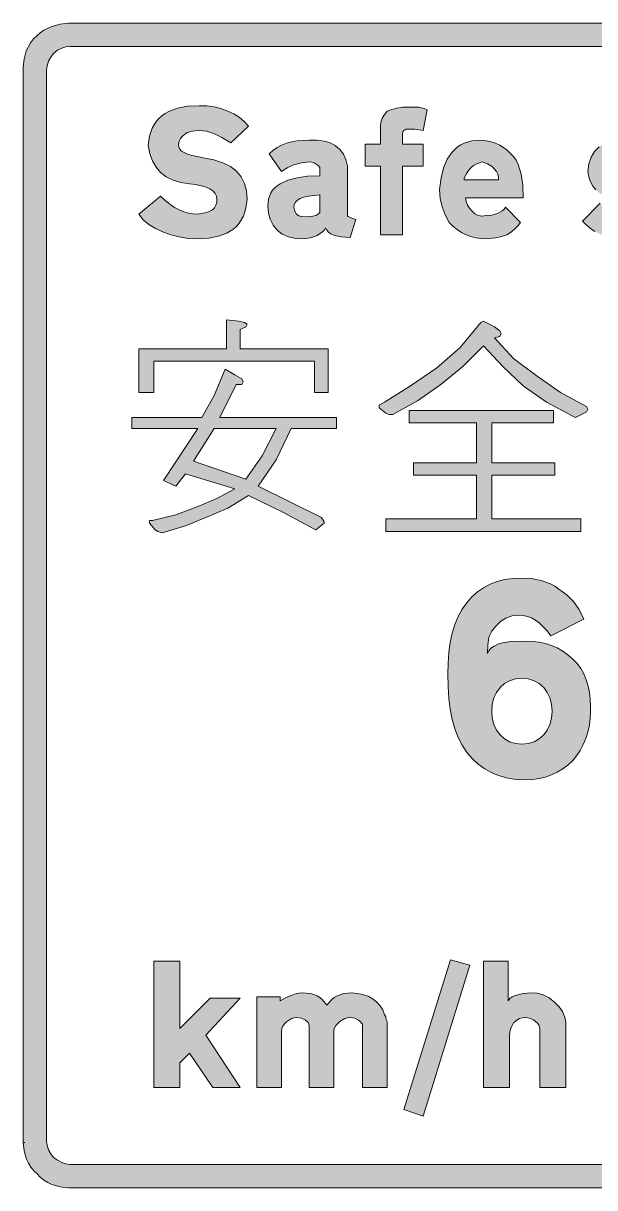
# Model space of a CAD drawing. Header units: metres. Extents: x 157 to 411, y 10 to 264.
# Drawn here: x 156.9 to 281.7, y 10 to 264.4 of the extents above; entities that cross this region are included whole.
import ezdxf

# ---------------------------------------------------------------- set-up
doc = ezdxf.new("R2010")
doc.units = ezdxf.units.M
doc.layers.add('FILL_BLACK_000000', color=7, linetype='Continuous', true_color=0x000000)
doc.layers.add('STROKE_BLACK_000000', color=7, linetype='Continuous', true_color=0x000000)

msp = doc.modelspace()

# ---------------------------------------------------------------- hatches: boundary and pattern name
at = {"layer": 'FILL_BLACK_000000', "true_color": 0x000000}
h = msp.add_hatch(color=7, dxfattribs=at)
h.dxf.hatch_style = 1
h.paths.add_polyline_path([(157.06, 256.56), (157.47, 258.36), (158.45, 260.12), (159.07, 260.93), (159.87, 261.66), (160.58, 262.29), (161.37, 262.84), (163.1, 263.68), (164.93, 264.19), (166.77, 264.36), (401.67, 264.36), (403.47, 264.19), (405.23, 263.68), (406.94, 262.84), (408.57, 261.66), (409.75, 260.03), (410.6, 258.32), (411.1, 256.56), (411.27, 254.76), (411.27, 19.86), (411.1, 18.02), (410.6, 16.18), (409.75, 14.46), (409.2, 13.67), (408.57, 12.96), (406.94, 11.61), (405.23, 10.67), (403.47, 10.13), (401.67, 9.96), (166.77, 9.96), (164.93, 10.13), (163.1, 10.67), (162.21, 11.09), (161.37, 11.61), (160.58, 12.23), (159.87, 12.96), (159.14, 13.67), (158.52, 14.46), (158, 15.3), (157.58, 16.18), (157.04, 18.02), (156.87, 19.86), (156.87, 254.76), (157.06, 256.56)])
h.paths.add_polyline_path([(166.17, 259.19), (165.27, 258.96), (164.37, 258.5), (163.47, 257.76), (162.86, 256.99), (162.38, 256.07), (162.08, 255.1), (161.97, 254.16), (161.97, 20.16), (162.08, 19.22), (162.38, 18.25), (162.86, 17.33), (163.47, 16.56), (164.37, 15.95), (165.27, 15.47), (166.17, 15.17), (167.07, 15.06), (401.07, 15.06), (402.14, 15.17), (403.1, 15.47), (403.94, 15.95), (404.67, 16.56), (405.41, 17.33), (405.87, 18.25), (406.1, 19.22), (406.17, 20.16), (406.17, 254.16), (406.1, 255.1), (405.87, 256.07), (405.41, 256.99), (404.67, 257.76), (403.94, 258.5), (403.1, 258.96), (402.14, 259.19), (401.07, 259.26), (167.07, 259.26), (166.17, 259.19)], flags=16)
h = msp.add_hatch(color=7, dxfattribs=at)
h.dxf.hatch_style = 1
h.paths.add_polyline_path([(187.88, 225.62), (188.9, 224.81), (189.91, 224.14), (190.92, 223.6), (191.93, 223.18), (192.95, 222.89), (193.96, 222.72), (194.97, 222.66), (196.89, 223.01), (197.62, 223.28), (198.2, 223.63), (198.63, 224.07), (198.94, 224.6), (199.11, 225.23), (199.17, 225.96), (199.07, 226.61), (198.78, 227.19), (198.3, 227.72), (197.63, 228.17), (196.78, 228.56), (195.75, 228.87), (194.55, 229.11), (193.17, 229.26), (191.26, 229.58), (189.57, 230.11), (188.11, 230.84), (186.87, 231.77), (185.86, 232.92), (185.07, 234.28), (184.51, 235.86), (184.17, 237.66), (184.44, 239.67), (185.02, 241.42), (185.43, 242.2), (185.92, 242.92), (186.48, 243.57), (187.13, 244.15), (187.86, 244.66), (188.67, 245.11), (190.54, 245.8), (192.74, 246.22), (195.27, 246.36), (196.97, 246.3), (198.53, 246.1), (200.04, 245.73), (201.57, 245.16), (202.86, 244.6), (204.05, 243.85), (205.11, 242.92), (206.07, 241.86), (202.17, 238.26), (200.25, 239.44), (198.5, 240.28), (196.85, 240.79), (195.27, 240.96), (194.31, 240.9), (193.47, 240.74), (192.74, 240.49), (192.12, 240.13), (191.61, 239.7), (191.22, 239.19), (190.94, 238.61), (190.77, 237.96), (190.83, 237.34), (191.03, 236.83), (191.4, 236.44), (191.97, 236.16), (192.75, 235.76), (193.73, 235.45), (196.17, 234.96), (198.48, 234.52), (200.45, 233.89), (202.11, 233.06), (203.45, 232.03), (204.47, 230.81), (205.2, 229.39), (205.63, 227.77), (205.77, 225.96), (205.5, 223.95), (204.93, 222.2), (204.04, 220.7), (203.48, 220.05), (202.85, 219.47), (201.34, 218.51), (199.53, 217.82), (197.4, 217.4), (194.97, 217.26), (192.83, 217.37), (190.88, 217.67), (189.11, 218.15), (187.47, 218.76), (185.78, 219.5), (184.32, 220.37), (183.08, 221.42), (182.07, 222.66), (186.87, 226.56), (187.88, 225.62)])
h = msp.add_hatch(color=7, dxfattribs=at)
h.dxf.hatch_style = 1
h.paths.add_polyline_path([(239.67, 218.16), (234.87, 218.16), (234.87, 233.16), (231.57, 233.16), (231.57, 237.96), (234.87, 237.96), (234.87, 241.86), (234.98, 242.76), (235.28, 243.62), (235.76, 244.43), (236.37, 245.16), (237.33, 245.55), (238.43, 245.83), (239.7, 246), (241.17, 246.06), (243.27, 246.06), (244.4, 245.76), (245.07, 245.46), (244.17, 240.96), (242.41, 241.22), (240.87, 241.26), (240.42, 241.22), (239.97, 240.96), (239.82, 240.77), (239.67, 240.36), (239.67, 237.96), (244.17, 237.96), (244.17, 233.16), (239.67, 233.16), (239.67, 218.16)])
h = msp.add_hatch(color=7, dxfattribs=at)
h.dxf.hatch_style = 1
h.paths.add_polyline_path([(286.22, 231.78), (286.36, 231.66), (286.77, 231.36), (290.07, 231.06), (291.65, 230.75), (293, 230.28), (294.12, 229.64), (295.02, 228.85), (295.69, 227.9), (296.14, 226.8), (296.37, 225.55), (296.37, 224.16), (296.23, 222.66), (295.82, 221.31), (295.15, 220.13), (294.23, 219.13), (293.07, 218.34), (291.69, 217.75), (290.08, 217.38), (288.27, 217.26), (286.75, 217.33), (285.34, 217.53), (284.04, 217.86), (282.83, 218.31), (281.73, 218.87), (280.72, 219.54), (279.8, 220.3), (278.97, 221.16), (282.87, 225.06), (283.37, 224.44), (283.96, 223.9), (285.27, 222.96), (286.81, 222.55), (288.57, 222.36), (289.43, 222.4), (289.79, 222.49), (290.07, 222.66), (290.42, 222.93), (290.6, 223.26), (290.67, 223.86), (290.6, 224.38), (290.39, 224.82), (290.04, 225.18), (289.55, 225.47), (288.91, 225.69), (288.14, 225.84), (286.17, 225.96), (284.89, 226.25), (283.76, 226.69), (282.77, 227.25), (281.93, 227.95), (281.25, 228.77), (280.73, 229.71), (280.37, 230.78), (280.17, 231.96), (280.41, 233.65), (280.9, 235.11), (281.63, 236.35), (282.61, 237.36), (283.82, 238.15), (285.27, 238.71), (286.96, 239.05), (288.87, 239.16), (291.35, 238.81), (292.43, 238.54), (293.41, 238.18), (294.29, 237.75), (295.07, 237.22), (295.76, 236.59), (296.37, 235.86), (293.07, 231.96), (292.17, 232.97), (291.27, 233.76), (289.92, 234.17), (288.57, 234.36), (287.39, 234.08), (286.55, 233.68), (286.04, 233.18), (285.87, 232.56), (285.87, 232.26), (286.17, 231.96), (286.22, 231.78)])
h = msp.add_hatch(color=7, dxfattribs=at)
h.dxf.hatch_style = 1
h.paths.add_polyline_path([(210.95, 227.31), (211.32, 227.9), (211.79, 228.43), (212.34, 228.88), (212.97, 229.26), (214.67, 230.05), (216.65, 230.61), (218.96, 230.95), (221.67, 231.06), (221.67, 231.96), (221.6, 232.82), (221.42, 233.18), (221.07, 233.46), (220.4, 233.87), (219.89, 234.01), (219.27, 234.06), (217.62, 233.87), (215.97, 233.46), (214.62, 232.82), (213.27, 231.96), (210.57, 235.86), (211.4, 236.59), (212.31, 237.21), (213.3, 237.73), (214.36, 238.15), (215.49, 238.46), (216.69, 238.69), (219.27, 238.86), (221, 238.8), (222.57, 238.6), (223.91, 238.23), (224.97, 237.66), (225.98, 236.75), (226.77, 235.75), (227.33, 234.58), (227.67, 233.16), (227.67, 222.96), (227.71, 222.28), (227.8, 222.12), (227.97, 222.06), (228.61, 221.76), (229.47, 221.46), (228.27, 217.56), (226.25, 217.68), (224.67, 218.05), (224.05, 218.34), (223.55, 218.7), (223.15, 219.14), (222.87, 219.66), (222.65, 219.21), (222.25, 218.78), (221.03, 218.01), (219.54, 217.47), (218.07, 217.26), (216.34, 217.37), (214.77, 217.71), (213.43, 218.27), (212.37, 219.06), (211.41, 220.24), (210.76, 221.53), (210.39, 222.94), (210.27, 224.46), (210.44, 225.97), (210.95, 227.31)])
h.paths.add_polyline_path([(218.15, 226.35), (217.36, 226.07), (216.75, 225.73), (216.31, 225.3), (216.05, 224.78), (215.97, 224.16), (216.16, 223.3), (216.57, 222.66), (217.07, 222.31), (217.66, 222.13), (218.97, 222.06), (220.1, 222.21), (220.77, 222.36), (221.45, 222.81), (221.61, 223.03), (221.67, 223.26), (221.67, 226.86), (219.13, 226.56), (218.15, 226.35)], flags=16)
h = msp.add_hatch(color=7, dxfattribs=at)
h.dxf.hatch_style = 1
h.paths.add_polyline_path([(264.96, 220.18), (264.31, 219.51), (263.49, 218.83), (262.47, 218.16), (261.3, 217.77), (260.11, 217.48), (257.97, 217.26), (256.85, 217.32), (255.73, 217.48), (254.64, 217.77), (253.58, 218.16), (252.56, 218.67), (251.6, 219.28), (250.7, 220.02), (249.87, 220.86), (249.04, 222.49), (248.37, 224.23), (247.93, 226.09), (247.77, 228.06), (248.11, 230.59), (248.67, 232.78), (249.46, 234.64), (250.47, 236.16), (251.71, 237.34), (252.41, 237.81), (253.17, 238.18), (254.86, 238.69), (256.77, 238.86), (257.95, 238.71), (259.03, 238.47), (260.02, 238.14), (260.93, 237.73), (261.77, 237.24), (262.55, 236.67), (263.97, 235.26), (264.49, 234.43), (264.93, 233.52), (265.58, 231.43), (265.95, 229.02), (266.07, 226.26), (253.47, 226.26), (253.58, 225.41), (253.88, 224.65), (254.36, 223.94), (254.97, 223.26), (255.52, 222.7), (256.25, 222.36), (257.08, 222.25), (257.97, 222.36), (259.17, 222.47), (260.41, 222.81), (261.47, 223.37), (261.88, 223.74), (262.17, 224.16), (265.47, 220.86), (264.96, 220.18)])
h.paths.add_polyline_path([(260.67, 230.46), (260.67, 230.76), (260.49, 231.41), (260.19, 231.99), (259.79, 232.52), (259.32, 232.97), (258.22, 233.67), (257.07, 234.06), (255.76, 233.57), (255.17, 233.26), (254.67, 232.86), (254.1, 232.19), (253.7, 231.55), (253.17, 230.46), (253.17, 230.16), (260.67, 230.16), (260.67, 230.46)], flags=16)
h = msp.add_hatch(color=7, dxfattribs=at)
h.dxf.hatch_style = 1
h.paths.add_polyline_path([(185.37, 190.56), (185.37, 183.66), (182.07, 183.66), (182.07, 193.26), (201.27, 193.26), (201.27, 199.56), (203.97, 199.26), (205.17, 198.96), (205.77, 198.66), (205.47, 198.06), (204.27, 197.46), (204.27, 193.26), (223.47, 193.26), (223.47, 183.66), (220.47, 183.66), (220.47, 190.56), (185.37, 190.56)])
h = msp.add_hatch(color=7, dxfattribs=at)
h.dxf.hatch_style = 1
h.paths.add_polyline_path([(248.07, 185.46), (242.97, 181.86), (237.57, 178.86), (236.67, 178.86), (236.07, 179.16), (234.57, 180.36), (234.57, 180.96), (235.77, 181.56), (241.47, 185.16), (247.17, 189.06), (252.27, 193.56), (256.77, 198.96), (257.37, 199.26), (259.77, 198.06), (260.97, 197.16), (261.27, 196.56), (260.97, 195.96), (259.77, 195.66), (263.97, 191.16), (269.07, 187.26), (274.17, 183.66), (279.87, 180.66), (280.17, 180.06), (279.87, 179.46), (278.07, 178.56), (277.47, 178.26), (276.87, 178.56), (271.17, 181.56), (266.07, 185.16), (261.57, 189.36), (257.37, 193.86), (252.87, 189.36), (248.07, 185.46)])
h = msp.add_hatch(color=7, dxfattribs=at)
h.dxf.hatch_style = 1
h.paths.add_polyline_path([(208.17, 163.26), (221.97, 156.36), (222.57, 155.46), (222.57, 155.16), (220.77, 153.66), (220.17, 153.96), (213.57, 157.56), (206.07, 161.16), (201.57, 158.46), (196.77, 156.36), (192.27, 154.56), (187.17, 153.06), (186.27, 153.36), (185.67, 153.66), (184.47, 155.16), (184.47, 155.76), (185.07, 155.76), (190.17, 156.96), (194.97, 158.76), (199.17, 160.56), (203.07, 162.66), (192.27, 165.96), (190.17, 163.26), (187.47, 164.46), (194.97, 175.86), (180.57, 175.86), (180.57, 178.26), (195.87, 178.26), (198.57, 183.06), (200.97, 188.76), (203.07, 187.56), (204.57, 186.66), (204.87, 186.06), (204.57, 185.46), (203.37, 185.46), (199.77, 178.26), (225.27, 178.26), (225.27, 175.86), (215.37, 175.86), (212.07, 168.96), (208.17, 163.26)])
h.paths.add_polyline_path([(205.47, 164.76), (209.07, 169.86), (212.07, 175.86), (198.57, 175.86), (194.07, 168.66), (205.47, 164.76)], flags=16)
h = msp.add_hatch(color=7, dxfattribs=at)
h.dxf.hatch_style = 1
h.paths.add_polyline_path([(259.17, 177.06), (259.17, 168.36), (272.97, 168.36), (272.97, 165.66), (259.17, 165.66), (259.17, 156.06), (278.67, 156.06), (278.67, 153.36), (236.07, 153.36), (236.07, 156.06), (255.87, 156.06), (255.87, 165.66), (242.07, 165.66), (242.07, 168.36), (255.87, 168.36), (255.87, 177.06), (241.17, 177.06), (241.17, 179.76), (272.67, 179.76), (272.67, 177.06), (259.17, 177.06)])
h = msp.add_hatch(color=7, dxfattribs=at)
h.dxf.hatch_style = 1
h.paths.add_polyline_path([(262.67, 99.45), (260.87, 99.93), (259.21, 100.6), (257.67, 101.45), (256.25, 102.48), (254.95, 103.68), (253.77, 105.06), (252.73, 106.61), (251.85, 108.32), (251.12, 110.21), (250.55, 112.26), (250.11, 114.48), (249.8, 116.87), (249.63, 119.43), (249.57, 122.16), (249.63, 124.58), (249.8, 126.88), (250.11, 129.05), (250.55, 131.08), (251.12, 132.98), (251.85, 134.73), (252.73, 136.33), (253.77, 137.76), (254.85, 139.03), (256.06, 140.12), (257.39, 141.05), (258.83, 141.81), (260.37, 142.4), (262, 142.82), (263.7, 143.08), (265.47, 143.16), (267.84, 143.04), (270.01, 142.63), (272.01, 141.89), (272.96, 141.38), (273.87, 140.76), (275.56, 139.52), (277.02, 138.02), (278.26, 136.25), (279.27, 134.16), (272.07, 130.56), (271.27, 131.61), (270.44, 132.53), (269.6, 133.3), (268.73, 133.93), (267.85, 134.43), (266.97, 134.78), (266.07, 134.99), (265.17, 135.06), (263.66, 134.9), (262.28, 134.42), (261.08, 133.67), (260.07, 132.66), (259.21, 131.57), (258.57, 130.26), (258.31, 128.46), (258.27, 126.66), (258.56, 127.28), (259.02, 127.82), (259.7, 128.31), (260.67, 128.76), (261.9, 129.11), (263.33, 129.28), (266.67, 129.36), (268.12, 129.3), (269.53, 129.13), (270.9, 128.84), (272.22, 128.42), (273.48, 127.88), (274.69, 127.21), (275.82, 126.4), (276.87, 125.46), (277.81, 124.49), (278.62, 123.4), (279.29, 122.21), (279.83, 120.92), (280.25, 119.57), (280.54, 118.16), (280.71, 116.72), (280.77, 115.26), (280.77, 114.06), (280.7, 112.5), (280.5, 110.98), (280.17, 109.51), (279.72, 108.1), (279.16, 106.76), (278.49, 105.5), (277.73, 104.33), (276.87, 103.26), (275.82, 102.3), (274.69, 101.46), (273.48, 100.74), (272.22, 100.15), (270.9, 99.68), (269.53, 99.34), (268.12, 99.13), (266.67, 99.06), (264.6, 99.16), (262.67, 99.45)])
h.paths.add_polyline_path([(268.45, 107.39), (269.57, 108.03), (270.53, 108.88), (271.31, 109.94), (271.89, 111.16), (272.25, 112.54), (272.37, 114.06), (272.25, 115.58), (271.89, 116.96), (271.31, 118.18), (270.53, 119.23), (269.57, 120.09), (268.45, 120.73), (267.17, 121.12), (265.77, 121.26), (264.37, 121.12), (263.09, 120.73), (261.97, 120.09), (261.01, 119.23), (260.23, 118.18), (259.65, 116.96), (259.29, 115.58), (259.17, 114.06), (259.29, 112.54), (259.65, 111.16), (260.23, 109.94), (261.01, 108.88), (261.97, 108.03), (263.09, 107.39), (264.37, 107), (265.77, 106.86), (267.17, 107), (268.45, 107.39)], flags=16)
h = msp.add_hatch(color=7, dxfattribs=at)
h.dxf.hatch_style = 1
h.paths.add_polyline_path([(198.27, 31.86), (193.17, 39.36), (191.07, 37.26), (191.07, 31.86), (185.37, 31.86), (185.37, 59.46), (191.07, 59.46), (191.07, 44.76), (197.67, 51.36), (204.27, 51.36), (196.77, 43.26), (204.27, 31.86), (198.27, 31.86)])
h = msp.add_hatch(color=7, dxfattribs=at)
h.dxf.hatch_style = 1
h.paths.add_polyline_path([(244.17, 25.56), (239.97, 27.06), (250.17, 59.76), (254.37, 58.56), (244.17, 25.56)])
h = msp.add_hatch(color=7, dxfattribs=at)
h.dxf.hatch_style = 1
h.paths.add_polyline_path([(269.67, 31.86), (269.67, 44.76), (269.45, 45.51), (269.16, 45.94), (268.77, 46.26), (268.27, 46.65), (267.68, 46.93), (267.04, 47.1), (266.37, 47.16), (265.87, 47.1), (265.28, 46.9), (264.64, 46.53), (263.97, 45.96), (263.58, 45.28), (263.3, 44.61), (263.13, 43.93), (263.07, 43.26), (263.07, 31.86), (257.37, 31.86), (257.37, 59.46), (262.77, 59.46), (262.77, 50.76), (262.88, 51.03), (263.18, 51.36), (263.66, 51.69), (264.27, 51.96), (266.07, 52.37), (267.87, 52.56), (269.09, 52.44), (270.42, 52.07), (271.75, 51.42), (272.97, 50.46), (273.94, 49.51), (274.62, 48.47), (275.08, 47.38), (275.37, 46.26), (275.37, 31.86), (269.67, 31.86)])
h = msp.add_hatch(color=7, dxfattribs=at)
h.dxf.hatch_style = 1
h.paths.add_polyline_path([(230.97, 45.36), (230.93, 45.66), (230.67, 45.96), (230.62, 46.14), (230.48, 46.26), (230.07, 46.56), (229.28, 46.97), (228.27, 47.16), (227.7, 47.09), (227.12, 46.91), (226.02, 46.26), (225.15, 45.39), (224.85, 44.92), (224.67, 44.46), (224.67, 44.16), (224.67, 31.86), (219.27, 31.86), (219.27, 45.36), (219.22, 45.7), (219.06, 46.02), (218.48, 46.6), (217.62, 47.01), (216.57, 47.16), (216, 47.09), (215.42, 46.9), (214.36, 46.22), (213.92, 45.77), (213.57, 45.26), (213.35, 44.72), (213.27, 44.16), (213.27, 31.86), (207.87, 31.86), (207.87, 51.66), (212.97, 51.66), (212.97, 50.76), (214.17, 51.47), (215.37, 51.96), (216.46, 52.37), (217.77, 52.56), (219.58, 52.39), (220.35, 52.18), (221.03, 51.88), (221.65, 51.51), (222.2, 51.04), (223.17, 49.86), (224.18, 51.04), (224.77, 51.51), (225.42, 51.88), (226.88, 52.39), (228.57, 52.56), (229.96, 52.39), (231.21, 52.11), (232.32, 51.7), (233.3, 51.17), (234.12, 50.52), (234.81, 49.73), (235.36, 48.82), (235.77, 47.76), (236.03, 47.35), (236.07, 47.16), (236.11, 46.71), (236.37, 46.26), (236.37, 45.96), (236.37, 31.86), (230.97, 31.86), (230.97, 45.36)])

# ---------------------------------------------------------------- linework, layer by layer
at = {"layer": 'FILL_BLACK_000000', "lineweight": 0, "true_color": 0x000000}
for points in [[(401.67, 9.96), (166.77, 9.96), (164.93, 10.13), (163.1, 10.67), (162.21, 11.09), (161.37, 11.61), (160.58, 12.23), (159.87, 12.96), (159.14, 13.67), (158.52, 14.46), (158, 15.3), (157.58, 16.18), (157.04, 18.02), (156.87, 19.86), (156.87, 254.76), (157.06, 256.56), (157.47, 258.36), (158.45, 260.12), (159.07, 260.93), (159.87, 261.66), (160.58, 262.29), (161.37, 262.84), (163.1, 263.68), (164.93, 264.19), (166.77, 264.36), (401.67, 264.36)], [(401.07, 259.26), (167.07, 259.26), (166.17, 259.19), (165.27, 258.96), (164.37, 258.5), (163.47, 257.76), (162.86, 256.99), (162.38, 256.07), (162.08, 255.1), (161.97, 254.16), (161.97, 20.16), (162.08, 19.22), (162.38, 18.25), (162.86, 17.33), (163.47, 16.56), (164.37, 15.95), (165.27, 15.47), (166.17, 15.17), (167.07, 15.06), (401.07, 15.06)], [(281.93, 227.95), (281.25, 228.77), (280.73, 229.71), (280.37, 230.78), (280.17, 231.96), (280.41, 233.65), (280.9, 235.11), (281.63, 236.35), (282.61, 237.36)], [(281.73, 218.87), (280.72, 219.54), (279.8, 220.3), (278.97, 221.16), (282.87, 225.06)]]:
    msp.add_lwpolyline(points, dxfattribs=at)
for points in [[(187.88, 225.62), (188.9, 224.81), (189.91, 224.14), (190.92, 223.6), (191.93, 223.18), (192.95, 222.89), (193.96, 222.72), (194.97, 222.66), (196.89, 223.01), (197.62, 223.28), (198.2, 223.63), (198.63, 224.07), (198.94, 224.6), (199.11, 225.23), (199.17, 225.96), (199.07, 226.61), (198.78, 227.19), (198.3, 227.72), (197.63, 228.17), (196.78, 228.56), (195.75, 228.87), (194.55, 229.11), (193.17, 229.26), (191.26, 229.58), (189.57, 230.11), (188.11, 230.84), (186.87, 231.77), (185.86, 232.92), (185.07, 234.28), (184.51, 235.86), (184.17, 237.66), (184.44, 239.67), (185.02, 241.42), (185.43, 242.2), (185.92, 242.92), (186.48, 243.57), (187.13, 244.15), (187.86, 244.66), (188.67, 245.11), (190.54, 245.8), (192.74, 246.22), (195.27, 246.36), (196.97, 246.3), (198.53, 246.1), (200.04, 245.73), (201.57, 245.16), (202.86, 244.6), (204.05, 243.85), (205.11, 242.92), (206.07, 241.86), (202.17, 238.26), (200.25, 239.44), (198.5, 240.28), (196.85, 240.79), (195.27, 240.96), (194.31, 240.9), (193.47, 240.74), (192.74, 240.49), (192.12, 240.13), (191.61, 239.7), (191.22, 239.19), (190.94, 238.61), (190.77, 237.96), (190.83, 237.34), (191.03, 236.83), (191.4, 236.44), (191.97, 236.16), (192.75, 235.76), (193.73, 235.45), (196.17, 234.96), (198.48, 234.52), (200.45, 233.89), (202.11, 233.06), (203.45, 232.03), (204.47, 230.81), (205.2, 229.39), (205.63, 227.77), (205.77, 225.96), (205.5, 223.95), (204.93, 222.2), (204.04, 220.7), (203.48, 220.05), (202.85, 219.47), (201.34, 218.51), (199.53, 217.82), (197.4, 217.4), (194.97, 217.26), (192.83, 217.37), (190.88, 217.67), (189.11, 218.15), (187.47, 218.76), (185.78, 219.5), (184.32, 220.37), (183.08, 221.42), (182.07, 222.66), (186.87, 226.56)], [(239.67, 218.16), (234.87, 218.16), (234.87, 233.16), (231.57, 233.16), (231.57, 237.96), (234.87, 237.96), (234.87, 241.86), (234.98, 242.76), (235.28, 243.62), (235.76, 244.43), (236.37, 245.16), (237.33, 245.55), (238.43, 245.83), (239.7, 246), (241.17, 246.06), (243.27, 246.06), (244.4, 245.76), (245.07, 245.46), (244.17, 240.96), (242.41, 241.22), (240.87, 241.26), (240.42, 241.22), (239.97, 240.96), (239.82, 240.77), (239.67, 240.36), (239.67, 237.96), (244.17, 237.96), (244.17, 233.16), (239.67, 233.16)], [(210.95, 227.31), (211.32, 227.9), (211.79, 228.43), (212.34, 228.88), (212.97, 229.26), (214.67, 230.05), (216.65, 230.61), (218.96, 230.95), (221.67, 231.06), (221.67, 231.96), (221.6, 232.82), (221.42, 233.18), (221.07, 233.46), (220.4, 233.87), (219.89, 234.01), (219.27, 234.06), (217.62, 233.87), (215.97, 233.46), (214.62, 232.82), (213.27, 231.96), (210.57, 235.86), (211.4, 236.59), (212.31, 237.21), (213.3, 237.73), (214.36, 238.15), (215.49, 238.46), (216.69, 238.69), (219.27, 238.86), (221, 238.8), (222.57, 238.6), (223.91, 238.23), (224.97, 237.66), (225.98, 236.75), (226.77, 235.75), (227.33, 234.58), (227.67, 233.16), (227.67, 222.96), (227.71, 222.28), (227.8, 222.12), (227.97, 222.06), (228.61, 221.76), (229.47, 221.46), (228.27, 217.56), (226.25, 217.68), (224.67, 218.05), (224.05, 218.34), (223.55, 218.7), (223.15, 219.14), (222.87, 219.66), (222.65, 219.21), (222.25, 218.78), (221.03, 218.01), (219.54, 217.47), (218.07, 217.26), (216.34, 217.37), (214.77, 217.71), (213.43, 218.27), (212.37, 219.06), (211.41, 220.24), (210.76, 221.53), (210.39, 222.94), (210.27, 224.46), (210.44, 225.97)], [(264.96, 220.18), (264.31, 219.51), (263.49, 218.83), (262.47, 218.16), (261.3, 217.77), (260.11, 217.48), (257.97, 217.26), (256.85, 217.32), (255.73, 217.48), (254.64, 217.77), (253.58, 218.16), (252.56, 218.67), (251.6, 219.28), (250.7, 220.02), (249.87, 220.86), (249.04, 222.49), (248.37, 224.23), (247.93, 226.09), (247.77, 228.06), (248.11, 230.59), (248.67, 232.78), (249.46, 234.64), (250.47, 236.16), (251.71, 237.34), (252.41, 237.81), (253.17, 238.18), (254.86, 238.69), (256.77, 238.86), (257.95, 238.71), (259.03, 238.47), (260.02, 238.14), (260.93, 237.73), (261.77, 237.24), (262.55, 236.67), (263.97, 235.26), (264.49, 234.43), (264.93, 233.52), (265.58, 231.43), (265.95, 229.02), (266.07, 226.26), (253.47, 226.26), (253.58, 225.41), (253.88, 224.65), (254.36, 223.94), (254.97, 223.26), (255.52, 222.7), (256.25, 222.36), (257.08, 222.25), (257.97, 222.36), (259.17, 222.47), (260.41, 222.81), (261.47, 223.37), (261.88, 223.74), (262.17, 224.16), (265.47, 220.86)], [(260.67, 230.46), (260.67, 230.76), (260.49, 231.41), (260.19, 231.99), (259.79, 232.52), (259.32, 232.97), (258.22, 233.67), (257.07, 234.06), (255.76, 233.57), (255.17, 233.26), (254.67, 232.86), (254.1, 232.19), (253.7, 231.55), (253.17, 230.46), (253.17, 230.16), (260.67, 230.16)], [(218.15, 226.35), (217.36, 226.07), (216.75, 225.73), (216.31, 225.3), (216.05, 224.78), (215.97, 224.16), (216.16, 223.3), (216.57, 222.66), (217.07, 222.31), (217.66, 222.13), (218.97, 222.06), (220.1, 222.21), (220.77, 222.36), (221.45, 222.81), (221.61, 223.03), (221.67, 223.26), (221.67, 226.86), (219.13, 226.56)], [(185.37, 190.56), (185.37, 183.66), (182.07, 183.66), (182.07, 193.26), (201.27, 193.26), (201.27, 199.56), (203.97, 199.26), (205.17, 198.96), (205.77, 198.66), (205.47, 198.06), (204.27, 197.46), (204.27, 193.26), (223.47, 193.26), (223.47, 183.66), (220.47, 183.66), (220.47, 190.56)], [(248.07, 185.46), (242.97, 181.86), (237.57, 178.86), (236.67, 178.86), (236.07, 179.16), (234.57, 180.36), (234.57, 180.96), (235.77, 181.56), (241.47, 185.16), (247.17, 189.06), (252.27, 193.56), (256.77, 198.96), (257.37, 199.26), (259.77, 198.06), (260.97, 197.16), (261.27, 196.56), (260.97, 195.96), (259.77, 195.66), (263.97, 191.16), (269.07, 187.26), (274.17, 183.66), (279.87, 180.66), (280.17, 180.06), (279.87, 179.46), (278.07, 178.56), (277.47, 178.26), (276.87, 178.56), (271.17, 181.56), (266.07, 185.16), (261.57, 189.36), (257.37, 193.86), (252.87, 189.36)], [(208.17, 163.26), (221.97, 156.36), (222.57, 155.46), (222.57, 155.16), (220.77, 153.66), (220.17, 153.96), (213.57, 157.56), (206.07, 161.16), (201.57, 158.46), (196.77, 156.36), (192.27, 154.56), (187.17, 153.06), (186.27, 153.36), (185.67, 153.66), (184.47, 155.16), (184.47, 155.76), (185.07, 155.76), (190.17, 156.96), (194.97, 158.76), (199.17, 160.56), (203.07, 162.66), (192.27, 165.96), (190.17, 163.26), (187.47, 164.46), (194.97, 175.86), (180.57, 175.86), (180.57, 178.26), (195.87, 178.26), (198.57, 183.06), (200.97, 188.76), (203.07, 187.56), (204.57, 186.66), (204.87, 186.06), (204.57, 185.46), (203.37, 185.46), (199.77, 178.26), (225.27, 178.26), (225.27, 175.86), (215.37, 175.86), (212.07, 168.96)], [(259.17, 177.06), (259.17, 168.36), (272.97, 168.36), (272.97, 165.66), (259.17, 165.66), (259.17, 156.06), (278.67, 156.06), (278.67, 153.36), (236.07, 153.36), (236.07, 156.06), (255.87, 156.06), (255.87, 165.66), (242.07, 165.66), (242.07, 168.36), (255.87, 168.36), (255.87, 177.06), (241.17, 177.06), (241.17, 179.76), (272.67, 179.76), (272.67, 177.06)], [(205.47, 164.76), (209.07, 169.86), (212.07, 175.86), (198.57, 175.86), (194.07, 168.66)], [(262.67, 99.45), (260.87, 99.93), (259.21, 100.6), (257.67, 101.45), (256.25, 102.48), (254.95, 103.68), (253.77, 105.06), (252.73, 106.61), (251.85, 108.32), (251.12, 110.21), (250.55, 112.26), (250.11, 114.48), (249.8, 116.87), (249.63, 119.43), (249.57, 122.16), (249.63, 124.58), (249.8, 126.88), (250.11, 129.05), (250.55, 131.08), (251.12, 132.98), (251.85, 134.73), (252.73, 136.33), (253.77, 137.76), (254.85, 139.03), (256.06, 140.12), (257.39, 141.05), (258.83, 141.81), (260.37, 142.4), (262, 142.82), (263.7, 143.08), (265.47, 143.16), (267.84, 143.04), (270.01, 142.63), (272.01, 141.89), (272.96, 141.38), (273.87, 140.76), (275.56, 139.52), (277.02, 138.02), (278.26, 136.25), (279.27, 134.16), (272.07, 130.56), (271.27, 131.61), (270.44, 132.53), (269.6, 133.3), (268.73, 133.93), (267.85, 134.43), (266.97, 134.78), (266.07, 134.99), (265.17, 135.06), (263.66, 134.9), (262.28, 134.42), (261.08, 133.67), (260.07, 132.66), (259.21, 131.57), (258.57, 130.26), (258.31, 128.46), (258.27, 126.66), (258.56, 127.28), (259.02, 127.82), (259.7, 128.31), (260.67, 128.76), (261.9, 129.11), (263.33, 129.28), (266.67, 129.36), (268.12, 129.3), (269.53, 129.13), (270.9, 128.84), (272.22, 128.42), (273.48, 127.88), (274.69, 127.21), (275.82, 126.4), (276.87, 125.46), (277.81, 124.49), (278.62, 123.4), (279.29, 122.21), (279.83, 120.92), (280.25, 119.57), (280.54, 118.16), (280.71, 116.72), (280.77, 115.26), (280.77, 114.06), (280.7, 112.5), (280.5, 110.98), (280.17, 109.51), (279.72, 108.1), (279.16, 106.76), (278.49, 105.5), (277.73, 104.33), (276.87, 103.26), (275.82, 102.3), (274.69, 101.46), (273.48, 100.74), (272.22, 100.15), (270.9, 99.68), (269.53, 99.34), (268.12, 99.13), (266.67, 99.06), (264.6, 99.16)], [(268.45, 107.39), (269.57, 108.03), (270.53, 108.88), (271.31, 109.94), (271.89, 111.16), (272.25, 112.54), (272.37, 114.06), (272.25, 115.58), (271.89, 116.96), (271.31, 118.18), (270.53, 119.23), (269.57, 120.09), (268.45, 120.73), (267.17, 121.12), (265.77, 121.26), (264.37, 121.12), (263.09, 120.73), (261.97, 120.09), (261.01, 119.23), (260.23, 118.18), (259.65, 116.96), (259.29, 115.58), (259.17, 114.06), (259.29, 112.54), (259.65, 111.16), (260.23, 109.94), (261.01, 108.88), (261.97, 108.03), (263.09, 107.39), (264.37, 107), (265.77, 106.86), (267.17, 107)], [(198.27, 31.86), (193.17, 39.36), (191.07, 37.26), (191.07, 31.86), (185.37, 31.86), (185.37, 59.46), (191.07, 59.46), (191.07, 44.76), (197.67, 51.36), (204.27, 51.36), (196.77, 43.26), (204.27, 31.86)], [(244.17, 25.56), (239.97, 27.06), (250.17, 59.76), (254.37, 58.56)], [(269.67, 31.86), (269.67, 44.76), (269.45, 45.51), (269.16, 45.94), (268.77, 46.26), (268.27, 46.65), (267.68, 46.93), (267.04, 47.1), (266.37, 47.16), (265.87, 47.1), (265.28, 46.9), (264.64, 46.53), (263.97, 45.96), (263.58, 45.28), (263.3, 44.61), (263.13, 43.93), (263.07, 43.26), (263.07, 31.86), (257.37, 31.86), (257.37, 59.46), (262.77, 59.46), (262.77, 50.76), (262.88, 51.03), (263.18, 51.36), (263.66, 51.69), (264.27, 51.96), (266.07, 52.37), (267.87, 52.56), (269.09, 52.44), (270.42, 52.07), (271.75, 51.42), (272.97, 50.46), (273.94, 49.51), (274.62, 48.47), (275.08, 47.38), (275.37, 46.26), (275.37, 31.86)], [(230.97, 45.36), (230.93, 45.66), (230.67, 45.96), (230.62, 46.14), (230.48, 46.26), (230.07, 46.56), (229.28, 46.97), (228.27, 47.16), (227.7, 47.09), (227.12, 46.91), (226.02, 46.26), (225.15, 45.39), (224.85, 44.92), (224.67, 44.46), (224.67, 44.16), (224.67, 31.86), (219.27, 31.86), (219.27, 45.36), (219.22, 45.7), (219.06, 46.02), (218.48, 46.6), (217.62, 47.01), (216.57, 47.16), (216, 47.09), (215.42, 46.9), (214.36, 46.22), (213.92, 45.77), (213.57, 45.26), (213.35, 44.72), (213.27, 44.16), (213.27, 31.86), (207.87, 31.86), (207.87, 51.66), (212.97, 51.66), (212.97, 50.76), (214.17, 51.47), (215.37, 51.96), (216.46, 52.37), (217.77, 52.56), (219.58, 52.39), (220.35, 52.18), (221.03, 51.88), (221.65, 51.51), (222.2, 51.04), (223.17, 49.86), (224.18, 51.04), (224.77, 51.51), (225.42, 51.88), (226.88, 52.39), (228.57, 52.56), (229.96, 52.39), (231.21, 52.11), (232.32, 51.7), (233.3, 51.17), (234.12, 50.52), (234.81, 49.73), (235.36, 48.82), (235.77, 47.76), (236.03, 47.35), (236.07, 47.16), (236.11, 46.71), (236.37, 46.26), (236.37, 45.96), (236.37, 31.86), (230.97, 31.86)]]:
    msp.add_lwpolyline(points, close=True, dxfattribs=at)
at = {"layer": 'STROKE_BLACK_000000', "lineweight": 0, "true_color": 0x000000}
msp.add_lwpolyline([(156.87, 19.86), (157.17, 19.86)], dxfattribs=at)

doc.saveas('drawing.dxf')
